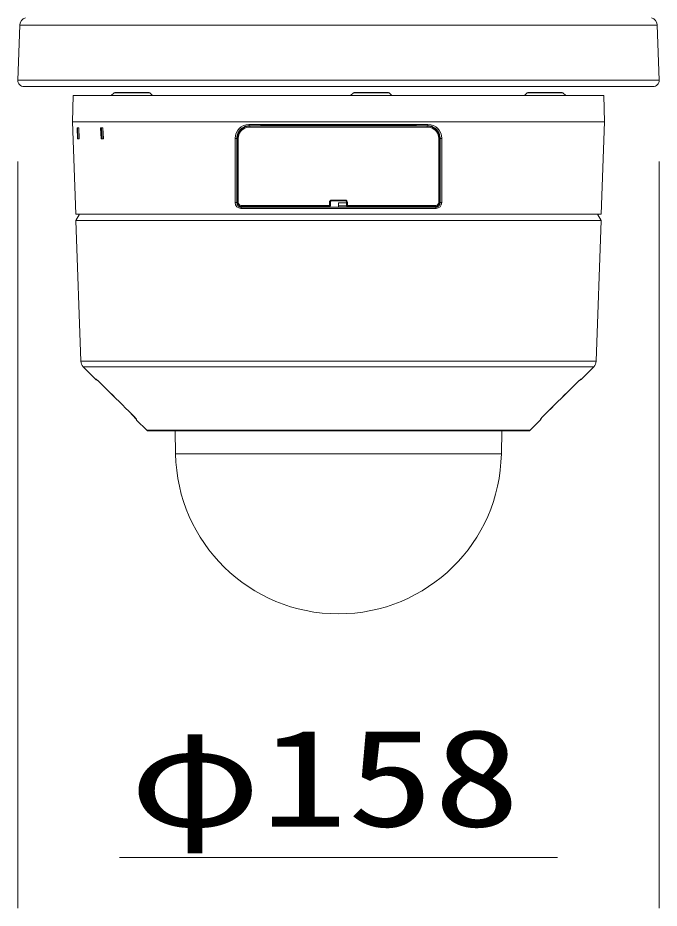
# Model space of a CAD drawing. Units: millimetres on the paper. Extents: x -63 to 65, y -59 to 59.
# Drawn here: x -30.47 to -14.68, y 9.03 to 30.96 of the extents above; entities that cross this region are included whole.
import ezdxf
from ezdxf.enums import TextEntityAlignment as Align

# ---------------------------------------------------------------- set-up
doc = ezdxf.new("R2010")
doc.units = ezdxf.units.MM
doc.layers.add('0-0_GAIKEI', color=4, linetype='Continuous', lineweight=9)
doc.layers.add('0-2_SUNPO', color=7, linetype='Continuous', lineweight=9)
doc.styles.add('ＭＳ ゴシック', font='')
doc.styles.get('ＭＳ ゴシック').set_extended_font_data('MS Gothic')

msp = doc.modelspace()

# ---------------------------------------------------------------- linework, layer by layer
at = {"layer": '0-0_GAIKEI', "color": 7}
for p, q in [((-30.419, 30.779), (-30.466, 29.427)), ((-14.724, 30.779), (-14.677, 29.427)), ((-30.316, 29.272), (-14.827, 29.272)), ((-29.107, 29.053), (-29.118, 28.403)), ((-29.107, 29.053), (-16.037, 29.053)), ((-16.037, 29.053), (-16.025, 28.403)), ((-29.039, 26.128), (-29.118, 28.403)), ((-16.105, 26.128), (-16.025, 28.403)), ((-29.039, 26.128), (-16.105, 26.128)), ((-28.949, 26.128), (-29.035, 25.968)), ((-16.194, 26.128), (-16.109, 25.968)), ((-28.914, 22.503), (-29.035, 25.968)), ((-16.23, 22.503), (-16.109, 25.968)), ((-28.543, 22.057), (-28.855, 22.369)), ((-16.601, 22.057), (-16.288, 22.369)), ((-28.543, 22.057), (-28.542, 22.064)), ((-27.55, 21.079), (-27.549, 21.074)), ((-27.541, 21.067), (-27.541, 21.054)), ((-27.291, 20.805), (-27.541, 21.054)), ((-17.853, 20.805), (-17.603, 21.054)), ((-17.603, 21.054), (-17.602, 21.067)), ((-17.594, 21.079), (-17.592, 21.082)), ((-17.594, 21.074), (-17.594, 21.079)), ((-17.412, 21.271), (-17.412, 21.271)), ((-17.888, 20.79), (-27.256, 20.79)), ((-26.581, 20.223), (-26.591, 20.79)), ((-18.562, 20.223), (-18.552, 20.79))]:
    msp.add_line(p, q, dxfattribs=at)
at = {"layer": '0-0_GAIKEI'}
for p, q in [((-14.724, 30.779), (-30.419, 30.779)), ((-30.466, 29.427), (-14.677, 29.427)), ((-28.098, 29.116), (-28.169, 29.053)), ((-27.219, 29.116), (-28.098, 29.116)), ((-27.252, 29.128), (-28.064, 29.128)), ((-27.219, 29.116), (-27.148, 29.053)), ((-22.205, 29.116), (-22.276, 29.053)), ((-21.327, 29.116), (-22.205, 29.116)), ((-21.36, 29.128), (-22.172, 29.128)), ((-21.327, 29.116), (-21.256, 29.053)), ((-17.924, 29.116), (-17.995, 29.053)), ((-17.046, 29.116), (-17.924, 29.116)), ((-17.079, 29.128), (-17.891, 29.128)), ((-17.046, 29.116), (-16.975, 29.053)), ((-16.227, 29.053), (-16.113, 29.053)), ((-29.118, 28.403), (-16.025, 28.403)), ((-24.765, 28.306), (-24.763, 28.305)), ((-24.751, 28.303), (-24.749, 28.301)), ((-24.751, 28.303), (-24.572, 28.303)), ((-24.712, 28.305), (-24.712, 28.303)), ((-24.673, 28.305), (-24.712, 28.305)), ((-24.673, 28.305), (-24.673, 28.303)), ((-24.672, 28.303), (-24.673, 28.305)), ((-24.572, 28.307), (-24.572, 28.303)), ((-20.572, 28.303), (-20.572, 28.307)), ((-20.572, 28.303), (-20.392, 28.303)), ((-20.472, 28.303), (-20.47, 28.305)), ((-20.47, 28.303), (-20.47, 28.305)), ((-20.47, 28.305), (-20.432, 28.305)), ((-20.432, 28.305), (-20.432, 28.303)), ((-20.432, 28.305), (-20.38, 28.305)), ((-20.394, 28.301), (-20.392, 28.303)), ((-20.379, 28.306), (-20.38, 28.305)), ((-28.998, 27.983), (-29.008, 28.253)), ((-28.967, 28.253), (-29.008, 28.253)), ((-28.988, 27.983), (-28.998, 28.253)), ((-28.957, 27.983), (-28.967, 28.253)), ((-28.418, 27.983), (-28.428, 28.253)), ((-28.369, 28.253), (-28.428, 28.253)), ((-28.393, 27.983), (-28.403, 28.253)), ((-28.359, 27.983), (-28.369, 28.253)), ((-28.998, 27.983), (-28.957, 27.983)), ((-28.418, 27.983), (-28.359, 27.983)), ((-25.115, 27.994), (-25.115, 26.411)), ((-25.073, 27.995), (-25.072, 27.993)), ((-25.072, 27.932), (-25.072, 27.993)), ((-25.072, 27.903), (-25.072, 27.903)), ((-25.062, 27.903), (-25.072, 27.903)), ((-25.072, 27.903), (-25.062, 27.903)), ((-25.072, 27.903), (-25.072, 26.689)), ((-25.059, 27.993), (-25.059, 26.415)), ((-25.041, 27.992), (-25.041, 26.414)), ((-20.103, 27.992), (-20.103, 26.414)), ((-20.084, 27.993), (-20.082, 27.995)), ((-20.084, 27.993), (-20.084, 26.415)), ((-20.082, 27.816), (-20.082, 27.995)), ((-20.071, 27.932), (-20.082, 27.932)), ((-20.082, 27.903), (-20.072, 27.903)), ((-20.072, 27.903), (-20.082, 27.903)), ((-20.071, 27.932), (-20.072, 27.903)), ((-20.072, 27.903), (-20.072, 27.903)), ((-20.072, 26.689), (-20.072, 27.903)), ((-20.071, 27.932), (-20.071, 27.993)), ((-20.029, 26.411), (-20.028, 27.994)), ((-20.082, 27.816), (-20.081, 27.611)), ((-25.072, 27.521), (-25.061, 27.521)), ((-25.061, 27.521), (-25.072, 27.521)), ((-25.062, 27.611), (-25.061, 27.611)), ((-25.061, 27.58), (-25.061, 27.024)), ((-20.083, 27.024), (-20.083, 27.58)), ((-20.072, 27.521), (-20.083, 27.521)), ((-20.072, 27.521), (-20.083, 27.521)), ((-20.082, 27.611), (-20.081, 27.611)), ((-20.082, 27.611), (-20.082, 27.611)), ((-25.072, 27.085), (-25.061, 27.085)), ((-25.061, 27.085), (-25.072, 27.085)), ((-25.061, 26.995), (-25.062, 26.995)), ((-25.062, 26.412), (-25.062, 26.995)), ((-20.072, 27.085), (-20.083, 27.085)), ((-20.072, 27.085), (-20.083, 27.085)), ((-20.082, 26.995), (-20.082, 26.995)), ((-20.082, 26.995), (-20.082, 26.803)), ((-20.082, 26.803), (-20.082, 26.412)), ((-25.072, 26.542), (-25.072, 26.672)), ((-25.072, 26.413), (-25.072, 26.542)), ((-25.062, 26.429), (-25.072, 26.542)), ((-20.082, 26.672), (-20.072, 26.672)), ((-20.072, 26.689), (-20.072, 26.672)), ((-20.072, 26.542), (-20.072, 26.413)), ((-25.059, 26.415), (-25.062, 26.412)), ((-25.055, 26.355), (-25.058, 26.385)), ((-24.97, 26.344), (-22.793, 26.344)), ((-22.779, 26.32), (-22.778, 26.321)), ((-22.772, 26.423), (-22.772, 26.345)), ((-22.743, 26.473), (-22.401, 26.473)), ((-22.742, 26.453), (-22.401, 26.453)), ((-22.572, 26.335), (-22.371, 26.335)), ((-22.371, 26.423), (-22.371, 26.345)), ((-22.365, 26.32), (-22.365, 26.321)), ((-22.351, 26.423), (-22.351, 26.344)), ((-22.351, 26.344), (-20.173, 26.344)), ((-20.088, 26.355), (-20.086, 26.385)), ((-20.084, 26.415), (-20.082, 26.412)), ((-20.071, 26.412), (-20.072, 26.413)), ((-24.963, 26.301), (-24.962, 26.303)), ((-24.96, 26.315), (-24.962, 26.313)), ((-24.572, 26.313), (-24.962, 26.313)), ((-24.962, 26.303), (-24.712, 26.302)), ((-24.96, 26.315), (-22.792, 26.315)), ((-24.672, 26.303), (-24.672, 26.313)), ((-20.472, 26.303), (-24.672, 26.303)), ((-24.572, 26.313), (-24.572, 26.311)), ((-24.572, 26.311), (-24.114, 26.308)), ((-22.813, 26.308), (-24.114, 26.308)), ((-22.812, 26.314), (-22.813, 26.313)), ((-22.813, 26.308), (-22.813, 26.313)), ((-22.812, 26.314), (-22.794, 26.314)), ((-22.794, 26.314), (-22.792, 26.315)), ((-22.351, 26.315), (-21.449, 26.315)), ((-22.351, 26.315), (-22.351, 26.315)), ((-22.351, 26.315), (-20.184, 26.315)), ((-21.472, 26.303), (-21.472, 26.315)), ((-21.449, 26.315), (-21.449, 26.314)), ((-21.449, 26.314), (-21.232, 26.314)), ((-21.449, 26.314), (-21.449, 26.314)), ((-21.029, 26.308), (-21.231, 26.308)), ((-21.029, 26.308), (-20.572, 26.311)), ((-20.572, 26.311), (-20.572, 26.313)), ((-20.182, 26.313), (-20.572, 26.313)), ((-20.472, 26.303), (-20.472, 26.313)), ((-20.472, 26.303), (-20.471, 26.302)), ((-20.471, 26.302), (-20.471, 26.313)), ((-20.432, 26.302), (-20.471, 26.302)), ((-20.432, 26.302), (-20.432, 26.313)), ((-20.181, 26.303), (-20.432, 26.302)), ((-20.184, 26.315), (-20.182, 26.313)), ((-20.18, 26.301), (-20.181, 26.303)), ((-29.035, 25.968), (-16.109, 25.968)), ((-16.23, 22.503), (-28.914, 22.503)), ((-16.288, 22.369), (-28.855, 22.369)), ((-27.291, 20.805), (-17.853, 20.805)), ((-18.562, 20.223), (-26.581, 20.223))]:
    msp.add_line(p, q, dxfattribs=at)
for points in [[(-25.073, 27.995), (-25.072, 28.028), (-25.066, 28.061), (-25.057, 28.093), (-25.049, 28.117), (-25.038, 28.139), (-25.012, 28.181), (-24.98, 28.218), (-24.943, 28.249), (-24.901, 28.273), (-24.857, 28.291), (-24.811, 28.302), (-24.765, 28.306)], [(-24.712, 28.305), (-24.763, 28.305), (-24.811, 28.301), (-24.857, 28.29), (-24.901, 28.271), (-24.942, 28.247), (-24.979, 28.215), (-25.011, 28.179), (-25.037, 28.137), (-25.056, 28.091), (-25.068, 28.043), (-25.071, 28.018), (-25.072, 27.993)], [(-24.751, 28.303), (-24.798, 28.3), (-24.843, 28.289), (-24.886, 28.273), (-24.926, 28.25), (-24.964, 28.22), (-24.997, 28.184), (-25.011, 28.164), (-25.024, 28.143), (-25.035, 28.121), (-25.044, 28.098), (-25.054, 28.064), (-25.06, 28.03), (-25.062, 27.995)], [(-25.059, 27.993), (-25.057, 28.032), (-25.049, 28.07), (-25.037, 28.107), (-25.021, 28.141), (-24.994, 28.182), (-24.961, 28.218), (-24.923, 28.248), (-24.882, 28.271), (-24.839, 28.288), (-24.795, 28.297), (-24.749, 28.301)], [(-20.084, 27.993), (-20.087, 28.032), (-20.094, 28.07), (-20.106, 28.107), (-20.123, 28.141), (-20.15, 28.182), (-20.183, 28.218), (-20.22, 28.248), (-20.262, 28.271), (-20.304, 28.288), (-20.349, 28.297), (-20.394, 28.301)], [(-20.392, 28.303), (-20.346, 28.3), (-20.301, 28.289), (-20.258, 28.273), (-20.217, 28.25), (-20.18, 28.22), (-20.147, 28.184), (-20.132, 28.164), (-20.12, 28.143), (-20.109, 28.121), (-20.099, 28.098), (-20.09, 28.064), (-20.084, 28.03), (-20.082, 27.995)], [(-20.38, 28.305), (-20.332, 28.301), (-20.286, 28.29), (-20.242, 28.271), (-20.201, 28.247), (-20.164, 28.215), (-20.132, 28.179), (-20.106, 28.137), (-20.087, 28.091), (-20.075, 28.043), (-20.072, 28.018), (-20.071, 27.993)], [(-20.379, 28.306), (-20.331, 28.302), (-20.285, 28.291), (-20.241, 28.273), (-20.2, 28.248), (-20.163, 28.217), (-20.131, 28.18), (-20.105, 28.138), (-20.086, 28.093), (-20.074, 28.044), (-20.071, 28.02), (-20.07, 27.995)], [(-25.041, 27.992), (-25.037, 28.038), (-25.025, 28.083), (-25.006, 28.125), (-24.981, 28.163), (-24.951, 28.195), (-24.917, 28.222), (-24.88, 28.243), (-24.84, 28.258), (-24.8, 28.267), (-24.759, 28.27)], [(-20.103, 27.992), (-20.107, 28.038), (-20.119, 28.083), (-20.137, 28.125), (-20.163, 28.163), (-20.192, 28.195), (-20.226, 28.222), (-20.264, 28.243), (-20.303, 28.258), (-20.343, 28.267), (-20.384, 28.27)], [(-25.073, 27.995), (-25.073, 26.412), (-25.072, 26.413)], [(-25.062, 27.932), (-25.072, 27.932), (-25.072, 27.903)], [(-25.062, 27.611), (-25.062, 27.995), (-25.059, 27.993)], [(-20.071, 26.412), (-20.07, 27.995), (-20.071, 27.993)], [(-25.072, 26.689), (-25.072, 26.672), (-25.062, 26.672)], [(-20.082, 26.429), (-20.072, 26.542), (-20.072, 26.672)], [(-22.793, 26.423), (-22.772, 26.423), (-22.772, 26.423)], [(-22.793, 26.423), (-22.793, 26.344), (-22.772, 26.345), (-22.772, 26.345)], [(-22.778, 26.321), (-22.773, 26.332), (-22.772, 26.343), (-22.772, 26.345)], [(-22.572, 26.303), (-22.572, 26.403), (-22.371, 26.403)], [(-22.351, 26.423), (-22.371, 26.423), (-22.371, 26.423)], [(-22.351, 26.344), (-22.371, 26.345), (-22.371, 26.345)], [(-22.365, 26.321), (-22.371, 26.331), (-22.371, 26.342), (-22.371, 26.345)], [(-24.712, 26.313), (-24.712, 26.302), (-24.673, 26.302)], [(-24.672, 26.303), (-24.673, 26.302), (-24.673, 26.313)], [(-21.232, 26.314), (-21.231, 26.313), (-21.231, 26.308)]]:
    msp.add_lwpolyline(points, dxfattribs=at)
at = {"layer": '0-0_GAIKEI', "color": 7}
for points in [[(-28.371, 21.905), (-28.481, 22.011), (-28.526, 22.052), (-28.54, 22.063), (-28.542, 22.064), (-28.542, 22.064), (-28.542, 22.064), (-28.542, 22.064), (-28.542, 22.064)], [(-28.371, 21.905), (-28.48, 22.01), (-28.535, 22.059)], [(-16.773, 21.905), (-16.662, 22.011), (-16.617, 22.052), (-16.604, 22.063), (-16.602, 22.064), (-16.601, 22.064), (-16.601, 22.064), (-16.601, 22.064), (-16.601, 22.064), (-16.601, 22.057)], [(-16.608, 22.059), (-16.66, 22.013), (-16.769, 21.908), (-16.773, 21.905)], [(-27.541, 21.067), (-27.541, 21.068), (-27.543, 21.071), (-27.557, 21.089), (-27.58, 21.115), (-27.636, 21.174), (-27.732, 21.271), (-27.732, 21.271)], [(-27.732, 21.271), (-27.62, 21.157), (-27.563, 21.096), (-27.547, 21.075)], [(-27.732, 21.271), (-27.619, 21.156), (-27.566, 21.098), (-27.55, 21.079)], [(-17.602, 21.067), (-17.602, 21.068), (-17.6, 21.071), (-17.586, 21.089), (-17.563, 21.115), (-17.508, 21.174), (-17.412, 21.271)], [(-17.597, 21.075), (-17.546, 21.133), (-17.451, 21.233), (-17.412, 21.271)]]:
    msp.add_lwpolyline(points, dxfattribs=at)
for centre, radius, start, end in [((-30.219, 30.772), 0.2, 106.4505, 178), ((-14.924, 30.772), 0.2, 2, 73.5495), ((-30.316, 29.422), 0.15, 178, 270), ((-14.827, 29.422), 0.15, 270, 2), ((-28.714, 22.51), 0.2, 182, 225), ((-16.43, 22.51), 0.2, 315, 358), ((-28.522, 22.078), 0.03, 225.0003, 270), ((-28.521, 22.085), 0.03, 225.1004, 246.3583), ((-16.622, 22.078), 0.03, 270, 314.9997), ((-16.622, 22.085), 0.03, 293.6996, 314.8996), ((495.255, 549.631), 743.423, 225.22343, 225.29281), ((500.061, 554.452), 750.231, 225.22219, 225.29094), ((500.187, 554.579), 750.41, 225.22219, 225.29093), ((-540.398, 549.631), 743.423, 314.70719, 314.77657), ((-545.225, 554.472), 750.259, 314.70906, 314.77782), ((-545.353, 554.602), 750.442, 314.70907, 314.77781), ((-27.519, 21.076), 0.03, 182.9999, 225.0002), ((-27.52, 21.089), 0.0299, 204.1106, 225.2311), ((-17.624, 21.076), 0.03, 314.9996, 357.0002), ((-17.623, 21.089), 0.0299, 314.769, 335.8686), ((-27.256, 20.84), 0.05, 225, 270), ((-17.888, 20.84), 0.05, 270, 315), ((-22.572, 20.293), 4.01, 181, 359)]:
    msp.add_arc(centre, radius, start, end, dxfattribs=at)
at = {"layer": '0-0_GAIKEI'}
for centre, radius, start, end in [((-28.064, 29.078), 0.05, 90, 131.3478), ((-27.252, 29.078), 0.05, 48.6522, 90), ((-22.172, 29.078), 0.05, 90, 131.3478), ((-21.36, 29.078), 0.05, 48.6522, 90), ((-17.891, 29.078), 0.05, 90, 131.3478), ((-17.079, 29.078), 0.05, 48.6522, 90), ((-24.774, 27.993), 0.342, 90.1938, 180), ((-22.601, -687.001), 715.339, 89.99765, 90.1741), ((-22.601, -680.49), 708.8, 89.99764, 90.1749), ((-22.572, -18205.8), 18234.102, 89.99316, 90.00684), ((-22.543, -680.49), 708.8, 89.82509, 90.00237), ((-22.542, -687.001), 715.339, 89.8259, 90.00235), ((-20.37, 27.993), 0.342, 0, 89.8063), ((-22.572, -18446.47), 18474.741, 89.99321, 90.00678), ((-25.575, 27.588), 0.514, 359.0516, 2.5642), ((-19.569, 27.588), 0.514, 177.4359, 180.9479), ((-25.527, 27.016), 0.466, 357.3911, 1.0061), ((-19.619, 27.016), 0.464, 178.988, 182.6226), ((-25.039, 26.636), 0.0628, 111.6025, 121.7942), ((-20.105, 26.635), 0.0629, 58.2118, 68.4532), ((-24.974, 26.411), 0.141, 180, 270), ((-24.962, 26.413), 0.11, 180, 211.8307), ((-24.962, 26.412), 0.11, 180, 270), ((-24.962, 26.412), 0.0994, 180, 270), ((-24.96, 26.415), 0.0996, 180, 270), ((-24.962, 26.413), 0.11, 211.6265, 270), ((-24.971, 26.414), 0.0698, 180, 270), ((-22.794, 26.334), 0.02, 270, 314.8507), ((-22.743, 26.423), 0.0501, 90, 180), ((-22.264, 26.337), 0.529, 179.185, 182.3214), ((-22.792, 26.335), 0.02, 270, 314.9983), ((-22.742, 26.423), 0.03, 90, 180), ((-22.525, 26.467), 0.217, 178.6013, 183.6917), ((-22.401, 26.423), 0.0501, 0, 90), ((-22.618, 26.467), 0.217, 356.3083, 1.3987), ((-22.401, 26.423), 0.03, 0, 90), ((-22.351, 26.335), 0.02, 225.0017, 270), ((-22.351, 26.335), 0.02, 225.0245, 270), ((-22.88, 26.337), 0.529, 357.6789, 0.8149), ((-20.184, 26.415), 0.0996, 270, 0), ((-20.182, 26.413), 0.11, 270, 328.3735), ((-20.181, 26.413), 0.0994, 270, 0), ((-20.181, 26.412), 0.11, 270, 0), ((-20.173, 26.414), 0.0698, 270, 0), ((-20.17, 26.411), 0.141, 270, 0), ((-20.182, 26.413), 0.11, 328.1693, 0), ((-22.611, 725.927), 699.661, 269.80646, 270.00321), ((-22.611, 719.491), 693.194, 269.80556, 270.00323), ((-22.533, 719.492), 693.194, 269.99677, 270.19445), ((-22.532, 725.928), 699.661, 269.99679, 270.19355)]:
    msp.add_arc(centre, radius, start, end, dxfattribs=at)
for centre, major_axis, ratio, start_param, end_param in [((-24.765, 28.336), (0, -0.03), 0.336735, 4.746245, 6.273917), ((-24.749, 28.271), (0, -0.03), 0.334925, 3.160116, 4.747251), ((-20.394, 28.271), (0, -0.03), 0.334926, 1.535934, 3.123069), ((-20.379, 28.336), (0, -0.03), 0.336735, 0.009268, 1.53694), ((-25.103, 27.995), (0.03, 0), 0.037746, 4.312708, 6.274452), ((-25.029, 27.993), (0.03, 0), 0.037701, 3.159058, 4.324361), ((-20.114, 27.993), (0.03, 0), 0.037701, 5.100417, 6.26572), ((-20.04, 27.995), (0.03, 0), 0.037746, 3.150326, 5.11207), ((-25.103, 26.412), (0.03, 0), 0.037802, 4.309172, 6.274452), ((-25.029, 26.415), (0.03, 0), 0.037755, 3.159058, 4.32086), ((-24.959, 26.345), (0, -0.03), 0.371101, 4.747354, 6.26439), ((-20.184, 26.345), (0, -0.03), 0.371103, 0.018796, 1.535831), ((-20.114, 26.415), (0.03, 0), 0.037755, 5.103918, 6.26572), ((-20.041, 26.412), (0.03, 0), 0.037802, 3.150326, 5.115606), ((-24.963, 26.271), (0, -0.03), 0.371139, 3.15099, 4.74859), ((-20.18, 26.271), (0, -0.03), 0.371139, 1.534595, 3.132195)]:
    msp.add_ellipse(centre, major_axis=major_axis, ratio=ratio, start_param=start_param, end_param=end_param, dxfattribs=at)
at = {"layer": '0-2_SUNPO'}
for p, q in [((-30.466, 27.427), (-30.466, 9.033)), ((-14.677, 27.427), (-14.677, 9.033)), ((-27.966, 10.283), (-17.177, 10.283))]:
    msp.add_line(p, q, dxfattribs=at)

# ---------------------------------------------------------------- texts
at = {"layer": '0-2_SUNPO', "style": 'ＭＳ ゴシック', "width": 1.3}
msp.add_text('φ158', height=2.405, dxfattribs=at).set_placement((-27.715, 10.32), align=Align.BOTTOM_LEFT)

doc.saveas('drawing.dxf')
